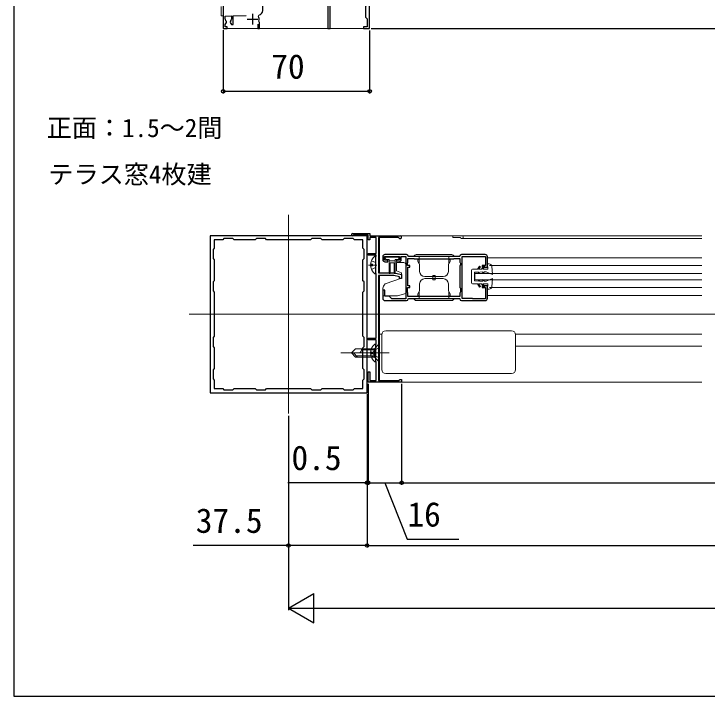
# Model space of a CAD drawing. Units: millimetres, scale not verified. Extents: x -700 to 700, y -1044 to 1037.
# Drawn here: x -700 to -368.7, y -1043.7 to -717.7 of the extents above; entities that cross this region are included whole.
import ezdxf
from ezdxf.enums import TextEntityAlignment as Align

# ---------------------------------------------------------------- set-up
doc = ezdxf.new("R2010")
doc.units = ezdxf.units.MM
doc.header["$LTSCALE"] = 6
for name, color, linetype in [('0-1_USER1', 3, 'Continuous'), ('0-2_YKK_11', 7, 'Continuous'), ('0-7_YKK_D', 6, 'Continuous'), ('0-8_YKK_ZWAK', 7, 'Continuous')]:
    doc.layers.add(name, color=color, linetype=linetype)
doc.layers.add('0-4_YKK_12', color=2, linetype='Continuous', lineweight=18)
doc.layers.add('0-5_YKK_13', color=4, linetype='Continuous', lineweight=18)
doc.styles.add('ＭＳ ゴシック', font='')
doc.styles.get('ＭＳ ゴシック').set_extended_font_data('MS Gothic')

msp = doc.modelspace()

# ---------------------------------------------------------------- linework, layer by layer
at = {"layer": '0-2_YKK_11'}
for p, q in [((-586, -717.7), (-586, -722.7)), ((-583.143, -718.758), (-582.853, -718.184)), ((-588.5, -720.2), (-583.5, -720.2)), ((-523.729, -833.701), (-523.729, -835.101)), ((-512.329, -832.701), (-522.729, -832.701)), ((-486.929, -833.501), (-487.129, -833.701)), ((-474.729, -832.701), (-486.129, -832.701)), ((-489.613, -852.751), (-489.779, -852.701)), ((-522.729, -854.701), (-512.329, -854.701)), ((-486.129, -854.701), (-474.729, -854.701))]:
    msp.add_line(p, q, dxfattribs=at)
for points in [[(-546.1, -698.527), (-546.1, -693.762), (-531.1, -693.238), (-531.1, -713.3), (-532, -714.2), (-532, -719.2), (-531.1, -720.1), (-531.1, -723.9), (-533, -723.9), (-533, -724.7), (-530, -724.7), (-530, -674.7), (-531.3, -674.7), (-531.3, -675.5), (-531.1, -675.7), (-530.9, -675.9), (-530.9, -690.199)], [(-581.1, -716.113), (-581.1, -711.862), (-550, -710.776), (-550, -724.7), (-548.9, -724.7), (-548.9, -703.047)], [(-600, -711.9), (-600, -724.7), (-598, -724.7), (-598, -723.9), (-599, -723.9), (-599, -722.798), (-598.388, -721.737), (-598.456, -721.356)], [(-599, -720.2), (-599, -718.766), (-596, -718.661), (-596, -720.2)], [(-596.544, -721.356), (-596.613, -721.737), (-596.057, -722.7), (-595.2, -722.7), (-595.2, -718.633), (-589.016, -718.417)], [(-583.5, -722.6), (-583.5, -724.7), (-582.7, -724.7), (-582.7, -721.8), (-582.838, -721.548), (-582.961, -721.201)], [(-538.225, -822.7), (-529.925, -822.7), (-529.925, -823.7), (-515.425, -823.7)], [(-525.725, -842.7), (-525.725, -892.8), (-515.925, -892.8), (-515.725, -892.6), (-515.525, -892.4), (-514.725, -892.4), (-514.725, -893.7), (-530.725, -893.7), (-530.725, -888.7), (-529.925, -888.7), (-529.925, -892.9), (-526.825, -892.9), (-526.825, -883.9), (-527.025, -883.7), (-527.025, -875.7), (-526.825, -875.5), (-526.825, -873.5), (-530.725, -873.5), (-530.725, -872.7), (-526.825, -872.7), (-526.825, -841.9), (-527.025, -841.7), (-527.025, -833.7), (-526.825, -833.5), (-526.825, -833), (-530.725, -833), (-530.725, -832.2), (-526.825, -832.2), (-526.825, -824.5), (-529.925, -824.5), (-529.925, -825.7), (-530.725, -825.7), (-530.725, -823.5), (-537.696, -823.5), (-537.894, -823.575)], [(-516.031, -824.75), (-516.291, -824.6), (-525.725, -824.6), (-525.725, -841.5), (-518.225, -841.5), (-514.725, -842.3), (-514.725, -844.2), (-515.725, -844.2), (-515.725, -843.302), (-518.36, -842.7), (-525.725, -842.7)], [(-558.225, -825.7), (-579.225, -825.7), (-579.825, -825.1), (-584.125, -825.1), (-584.725, -825.7), (-594.725, -825.7), (-595.325, -825.1), (-599.625, -825.1), (-600.225, -825.7), (-604.225, -825.7), (-604.225, -829.7), (-604.825, -830.3), (-604.825, -834.6), (-604.225, -835.2), (-604.225, -845.2), (-604.825, -845.8), (-604.825, -850.1), (-604.225, -850.7), (-604.225, -871.7), (-604.825, -872.3), (-604.825, -876.6), (-604.225, -877.2), (-604.225, -887.2), (-604.825, -887.8), (-604.825, -892.1), (-604.225, -892.7), (-604.225, -896.7), (-600.225, -896.7), (-599.625, -897.3), (-595.325, -897.3), (-594.725, -896.7), (-584.725, -896.7), (-584.125, -897.3), (-579.825, -897.3), (-579.225, -896.7), (-558.225, -896.7), (-557.625, -897.3), (-553.325, -897.3), (-552.725, -896.7), (-542.725, -896.7)], [(-542.725, -896.7), (-542.125, -897.3), (-537.825, -897.3), (-537.225, -896.7), (-533.225, -896.7), (-533.225, -892.7), (-532.625, -892.1), (-532.625, -887.8), (-533.225, -887.2), (-533.225, -877.2), (-532.625, -876.6), (-532.625, -872.3), (-533.225, -871.7), (-533.225, -850.7), (-532.625, -850.1), (-532.625, -845.8), (-533.225, -845.2), (-533.225, -835.2), (-532.625, -834.6), (-532.625, -830.3), (-533.225, -829.7), (-533.225, -825.7), (-537.225, -825.7), (-537.825, -825.1), (-542.125, -825.1), (-542.725, -825.7), (-552.725, -825.7), (-553.325, -825.1), (-557.625, -825.1), (-558.225, -825.7)], [(-514.929, -835.101), (-514.929, -833.601), (-512.729, -833.601), (-512.729, -853.801), (-519.429, -853.801), (-520.729, -852.501), (-522.729, -852.501), (-522.729, -849.701), (-523.729, -849.701), (-523.729, -853.701)], [(-522.729, -836.101), (-521.229, -836.101), (-521.229, -835.401), (-522.829, -835.401), (-522.829, -833.601), (-515.729, -833.601), (-515.729, -835.401), (-517.229, -835.401), (-517.229, -835.801), (-517.053, -836.075), (-516.903, -836.225), (-516.629, -836.401), (-516.529, -836.401), (-516.269, -836.251), (-516.01, -836.101), (-515.929, -836.101)], [(-489.779, -852.701), (-508.679, -852.701), (-508.845, -852.751), (-509.011, -852.801), (-511.729, -852.801), (-511.729, -851.101), (-511.779, -850.935), (-511.829, -850.769), (-511.829, -848.401), (-510.729, -848.401), (-510.729, -847.701), (-511.729, -847.701), (-511.729, -838.701), (-510.729, -838.701), (-510.729, -838.001), (-511.829, -838.001), (-511.829, -836.633), (-511.779, -836.467), (-511.729, -836.301), (-511.729, -834.601), (-509.011, -834.601), (-508.845, -834.651), (-508.679, -834.701), (-489.779, -834.701), (-489.613, -834.651), (-489.448, -834.601), (-486.929, -834.601), (-486.929, -836.301), (-486.779, -836.561), (-486.629, -836.821), (-486.629, -837.701), (-486.929, -838.001), (-486.929, -848.401), (-486.629, -848.701), (-486.629, -850.581), (-486.779, -850.841), (-486.929, -851.101), (-486.929, -852.801), (-489.448, -852.801), (-489.613, -852.751)], [(-487.129, -833.701), (-511.329, -833.701), (-511.529, -833.501)], [(-473.729, -853.701), (-473.729, -847.701), (-476.229, -847.701), (-476.229, -848.401), (-474.629, -848.401), (-474.629, -853.801), (-480.698, -853.801), (-480.863, -853.751), (-481.029, -853.701), (-485.729, -853.701), (-485.729, -843.659), (-485.849, -843.476), (-485.849, -842.926), (-485.729, -842.743), (-485.729, -833.701), (-481.029, -833.701), (-480.863, -833.651), (-480.698, -833.601), (-474.629, -833.601), (-474.629, -838.001), (-476.229, -838.001), (-476.229, -838.701), (-473.729, -838.701), (-473.729, -833.701)], [(-511.529, -853.901), (-511.329, -853.701), (-487.129, -853.701), (-486.929, -853.901)]]:
    msp.add_lwpolyline(points, dxfattribs=at)
msp.add_lwpolyline([(-531.225, -823.7), (-606.225, -823.7), (-606.225, -898.7), (-531.225, -898.7)], close=True, dxfattribs=at)
for centre, radius, start, end in [((-586, -720.2), 3.2, 341.76571, 26.77567), ((-583.2, -716.113), 2.1, 279.53202, 359.99999), ((-597.5, -720.2), 1.5, 180.00004, 230.40595), ((-597.5, -720.2), 1.5, 309.59409, 360), ((-538.225, -823.2), 0.5, 90, 311.40963), ((-515.425, -824.4), 0.7, 210, 89.99999), ((-522.729, -833.701), 1, 90.00001, 179.99999), ((-512.329, -833.501), 0.8, 0.00001, 89.99999), ((-486.129, -833.501), 0.8, 90.00001, 179.99999), ((-474.729, -833.701), 1, 0.00001, 89.99999), ((-522.729, -835.101), 1, 180.00001, 269.99999), ((-515.929, -835.101), 1, 270.00001, 359.99999), ((-522.729, -853.701), 1, 180.00001, 269.99999), ((-512.329, -853.901), 0.8, 270.00001, 359.99999), ((-486.129, -853.901), 0.8, 180.00001, 269.99999), ((-474.729, -853.701), 1, 270.00001, 359.99999)]:
    msp.add_arc(centre, radius, start, end, dxfattribs=at)
at = {"layer": '0-4_YKK_12'}
for p, q in [((-530, -644.765), (-530, -724.7)), ((-600, -711.877), (-600, -724.7)), ((-601, -714.199), (-601, -718.7)), ((-601, -718.7), (-600, -718.7)), ((-600, -724.7), (-530, -724.7)), ((-568.725, -813.7), (-568.725, -908.7)), ((-525.225, -823.7), (-371.225, -823.7)), ((-525.225, -824.6), (-525.225, -841.5)), ((-490.225, -824.6), (-490.225, -823.7)), ((-490.225, -824.6), (-486.791, -824.6)), ((-485.925, -825.1), (-371.225, -825.1)), ((-473.724, -834.201), (-371.225, -834.201)), ((-472.799, -838.001), (-371.225, -838.001)), ((-371.225, -841.701), (-479.733, -841.701)), ((-479.733, -844.701), (-479.733, -841.701)), ((-371.225, -844.701), (-479.733, -844.701)), ((-472.799, -848.401), (-371.225, -848.401)), ((-473.724, -852.201), (-371.225, -852.201)), ((616.225, -861.2), (-616.225, -861.2)), ((-525.225, -870.696), (-524.184, -870.696)), ((-460.266, -870.696), (-371.225, -870.696)), ((-460.225, -876.5), (-371.225, -876.5)), ((-525.225, -893.7), (-371.225, -893.7))]:
    msp.add_line(p, q, dxfattribs=at)
msp.add_lwpolyline([(-525.225, -842.7), (-525.225, -861.4), (-525.225, -892.8)], dxfattribs=at)
for centre, radius, start in [((-486.791, -824.9), 0.3, 30), ((-485.925, -824.4), 0.7, 210)]:
    msp.add_arc(centre, radius, start, 90, dxfattribs=at)
at = {"layer": '0-5_YKK_13'}
for p, q in [((-527.025, -841.676), (-527.025, -833.724)), ((-522.424, -834.301), (-522.424, -834.601)), ((-516.424, -833.901), (-522.024, -833.901)), ((-516.024, -834.601), (-516.024, -834.301)), ((-508.724, -833.701), (-489.724, -833.701)), ((-507.724, -832.701), (-490.724, -832.701)), ((-506.105, -840.788), (-506.353, -833.701)), ((-492.343, -840.788), (-492.096, -833.701)), ((-530.525, -837.7), (-526.625, -837.7)), ((-529.508, -837.275), (-528.625, -837.275)), ((-529.102, -835.625), (-527.237, -836.555)), ((-527.237, -836.555), (-527.025, -836.953)), ((-520.724, -835.001), (-522.024, -835.001)), ((-520.724, -841.529), (-520.724, -835.001)), ((-520.724, -835.701), (-517.724, -835.701)), ((-518.224, -836.701), (-520.224, -836.701)), ((-520.224, -836.701), (-520.224, -841.551)), ((-518.224, -841.567), (-518.224, -836.701)), ((-516.424, -835.001), (-517.724, -835.001)), ((-517.724, -835.001), (-517.724, -841.551)), ((-513.724, -836.501), (-517.224, -836.501)), ((-517.224, -836.501), (-517.224, -840.491)), ((-512.724, -851.329), (-512.724, -837.501)), ((-506.342, -835.001), (-506.924, -835.001)), ((-506.924, -835.999), (-506.924, -835.001)), ((-506.924, -835.999), (-506.274, -837.125)), ((-491.524, -835.999), (-492.174, -837.125)), ((-492.106, -835.001), (-491.524, -835.001)), ((-491.524, -835.999), (-491.524, -835.001)), ((-473.529, -839.701), (-473.729, -837.201)), ((-473.729, -837.201), (-472.829, -837.201)), ((-481.329, -843.201), (-481.329, -840.201)), ((-478.531, -839.701), (-480.829, -839.701)), ((-479.929, -841.101), (-479.929, -843.201)), ((-478.029, -841.501), (-477.329, -841.055)), ((-476.529, -839.701), (-477.916, -839.701)), ((-475.829, -841.028), (-477.329, -841.055)), ((-476.129, -841.801), (-475.129, -841.016)), ((-476.129, -841.801), (-475.829, -841.028)), ((-473.529, -839.701), (-475.927, -839.701)), ((-474.329, -841.001), (-475.129, -841.016)), ((-471.329, -842.301), (-474.329, -841.001)), ((-471.329, -842.301), (-471.633, -838.31)), ((-522.524, -846.74), (-514.724, -843.901)), ((-499.224, -843.201), (-503.607, -843.201)), ((-499.224, -844.201), (-503.607, -844.201)), ((-499.724, -842.701), (-498.724, -842.701)), ((-499.724, -844.201), (-499.724, -842.701)), ((-499.724, -843.201), (-499.724, -844.701)), ((-499.724, -844.701), (-498.724, -844.701)), ((-499.224, -843.201), (-494.842, -843.201)), ((-499.224, -844.201), (-494.842, -844.201)), ((-498.724, -844.201), (-498.724, -842.701)), ((-498.724, -843.201), (-498.724, -844.701)), ((-481.329, -843.201), (-481.329, -846.201)), ((-479.929, -845.301), (-479.929, -843.201)), ((-476.129, -844.601), (-475.129, -845.387)), ((-476.129, -844.601), (-475.829, -845.375)), ((-471.329, -844.101), (-474.329, -845.401)), ((-471.329, -844.101), (-471.633, -848.092)), ((-522.524, -846.74), (-523.022, -847.334)), ((-506.105, -846.614), (-506.353, -853.701)), ((-492.343, -846.614), (-492.096, -853.701)), ((-478.531, -846.701), (-480.829, -846.701)), ((-478.531, -846.701), (-477.431, -848.201)), ((-478.029, -844.901), (-477.329, -845.348)), ((-476.529, -846.701), (-477.916, -846.701)), ((-475.829, -845.375), (-477.329, -845.348)), ((-473.529, -846.701), (-475.927, -846.701)), ((-474.329, -845.401), (-475.129, -845.387)), ((-473.529, -846.701), (-473.729, -849.201)), ((-523.724, -849.262), (-523.724, -852.401)), ((-506.924, -851.403), (-506.274, -850.277)), ((-491.524, -851.403), (-492.174, -850.277)), ((-473.729, -849.201), (-472.829, -849.201)), ((-508.724, -853.701), (-489.724, -853.701)), ((-506.924, -851.403), (-506.924, -852.401)), ((-506.342, -852.401), (-506.924, -852.401)), ((-492.106, -852.401), (-491.524, -852.401)), ((-491.524, -851.403), (-491.524, -852.401)), ((-507.724, -854.701), (-490.724, -854.701)), ((-524.225, -871.099), (-524.225, -871.1)), ((-524.225, -871.1), (-524.225, -887.6)), ((-522.225, -869.1), (-462.225, -869.1)), ((-460.225, -887.6), (-460.225, -871.1)), ((-536.725, -877.7), (-538.725, -879.7)), ((-533.925, -878.367), (-533.925, -877.7)), ((-529.102, -877.625), (-527.237, -878.555)), ((-525.725, -875.7), (-527.725, -877.7)), ((-527.025, -883.676), (-527.025, -875.724)), ((-525.725, -883.7), (-525.725, -875.7)), ((-520.725, -879.7), (-543.725, -879.7)), ((-536.725, -881.7), (-538.725, -879.7)), ((-538.725, -879.7), (-535.258, -879.7)), ((-535.725, -881.7), (-537.725, -879.7)), ((-527.725, -881.1), (-536.325, -881.1)), ((-527.725, -878.3), (-533.925, -878.3)), ((-530.525, -879.7), (-526.625, -879.7)), ((-529.508, -879.275), (-528.625, -879.275)), ((-527.237, -878.555), (-527.025, -878.953)), ((-536.725, -881.7), (-527.725, -881.7)), ((-524.225, -887.6), (-524.225, -887.602)), ((-522.225, -889.6), (-462.225, -889.6))]:
    msp.add_line(p, q, dxfattribs=at)
for points in [[(-529.508, -838.125), (-528.625, -838.125), (-528.625, -837.275)], [(-476.529, -839.701), (-475.451, -838.051), (-475.029, -838.327), (-475.927, -839.701)], [(-529.102, -839.775), (-527.237, -838.845), (-527.025, -838.447)], [(-517.224, -840.491), (-514.724, -841.401), (-514.724, -843.901)], [(-478.029, -841.501), (-477.829, -841.064), (-479.929, -841.101)], [(-478.531, -839.701), (-477.431, -838.201), (-477.031, -838.495), (-477.916, -839.701)], [(-478.029, -844.901), (-477.829, -845.339), (-479.929, -845.301)], [(-477.431, -848.201), (-477.031, -847.908), (-477.916, -846.701)], [(-476.529, -846.701), (-475.451, -848.351), (-475.029, -848.076), (-475.927, -846.701)], [(-523.724, -852.401), (-516.724, -852.401), (-512.724, -851.329)], [(-527.725, -881.7), (-527.725, -877.7), (-536.725, -877.7)], [(-525.725, -877.5), (-527.878, -878.55), (-528.489, -879.7)], [(-525.725, -883.7), (-527.725, -881.7), (-527.725, -877.7)], [(-529.508, -880.125), (-528.625, -880.125), (-528.625, -879.275)], [(-529.102, -881.775), (-527.237, -880.845), (-527.025, -880.447)], [(-525.725, -881.9), (-527.878, -880.85), (-528.489, -879.7)]]:
    msp.add_lwpolyline(points, dxfattribs=at)
for centre, radius, start, end in [((-524.225, -837.7), 5.3, 127.71409, 175.40059), ((-527.299, -833.724), 0.274, 0, 127.71409), ((-522.024, -834.301), 0.4, 90, 180), ((-522.024, -834.601), 0.4, 180, 270), ((-516.424, -834.301), 0.4, 359.99782, 90), ((-516.424, -834.601), 0.4, 270, 359.99782), ((-507.724, -833.701), 1, 90, 180), ((-490.724, -833.701), 1, 0, 90), ((-524.225, -837.7), 5.3, 184.59941, 232.28591), ((-513.724, -837.501), 1, 0, 90), ((-472.829, -838.401), 1.2, 4.34847, 90.00036), ((-503.607, -840.701), 2.5, 182, 270), ((-494.842, -840.701), 2.5, 270, 358), ((-480.829, -840.201), 0.5, 90.00036, 180.00036), ((-527.299, -841.676), 0.274, 232.28591, 0), ((-520.475, -841.551), 0.251, 180.0035, 0), ((-517.975, -841.551), 0.25, 180.0035, 0), ((-503.607, -846.701), 2.5, 90, 178), ((-494.842, -846.701), 2.5, 2, 90), ((-520.724, -849.262), 3, 140, 180), ((-480.829, -846.201), 0.5, 180.00036, 270.00036), ((-472.829, -848.001), 1.2, 270.00036, 355.65224), ((-507.724, -853.701), 1, 180, 270), ((-490.724, -853.701), 1, 270, 0), ((-522.225, -871.1), 2, 90.03489, 179.96511), ((-462.225, -871.1), 2, 0.03489, 89.96511), ((-524.225, -879.7), 5.3, 127.71409, 175.40059), ((-527.299, -875.724), 0.274, 0, 127.71409), ((-535.258, -878.367), 1.333, 270, 0), ((-524.225, -879.7), 5.3, 184.59941, 232.28591), ((-527.299, -883.676), 0.274, 232.28591, 0), ((-522.225, -887.6), 2, 180.03489, 269.96511), ((-462.225, -887.6), 2, 270.03489, 359.96511)]:
    msp.add_arc(centre, radius, start, end, dxfattribs=at)
at = {"layer": '0-7_YKK_D'}
for p, q in [((-600, -725.415), (-600, -755.7)), ((-529.3, -724.7), (-364, -724.7)), ((-529.3, -724.7), (-334, -724.7)), ((-529.3, -724.7), (-304, -724.7)), ((-529.3, -724.7), (-274, -724.7)), ((-530, -725.7), (-530, -755.7)), ((-600, -754.7), (-530, -754.7)), ((-530.725, -894.4), (-530.725, -942.7)), ((-530.725, -894.4), (-530.725, -942.7)), ((-514.725, -894.4), (-514.725, -942.7)), ((-531.225, -899.4), (-531.225, -972.7)), ((-531.225, -899.7), (-531.225, -972.7)), ((-531.225, -899.7), (-531.225, -942.7)), ((-568.725, -909.7), (-568.725, -972.7)), ((-568.725, -909.7), (-568.725, -1002.7)), ((-514.725, -914.7), (-514.725, -942.7)), ((-531.225, -941.7), (-569.025, -941.7)), ((-530.725, -941.7), (-531.225, -941.7)), ((-530.725, -941.7), (-527.325, -941.7)), ((-530.725, -941.7), (-514.725, -941.7)), ((-514.725, -941.7), (514.725, -941.7)), ((-531.225, -971.7), (531.225, -971.7)), ((-568.725, -1001.7), (-556.601, -994.7)), ((-556.601, -1008.7), (-556.601, -994.7)), ((-568.725, -1001.7), (-556.601, -1008.7)), ((-568.725, -1001.7), (-544.476, -1001.7)), ((-554.725, -1001.7), (554.725, -1001.7))]:
    msp.add_line(p, q, dxfattribs=at)
for points in [[(-522.725, -941.7), (-511.993, -968.7), (-487.448, -968.7)], [(-531.225, -971.7), (-568.725, -971.7), (-614.398, -971.7)]]:
    msp.add_lwpolyline(points, dxfattribs=at)
for centre in [(-600, -754.7), (-530, -754.7), (-531.225, -941.7), (-530.725, -941.7), (-530.725, -941.7), (-514.725, -941.7), (-514.725, -941.7), (-568.725, -971.7), (-531.225, -971.7), (-531.225, -971.7)]:
    msp.add_circle(centre, 0.85, dxfattribs=at)
at = {"layer": '0-8_YKK_ZWAK'}
msp.add_line((-700, 996.3), (-700, -1043.7), dxfattribs=at)
msp.add_lwpolyline([(-700, -1043.7), (700, -1043.7), (700, 996.3)], dxfattribs=at)

# ---------------------------------------------------------------- texts
at = {"layer": '0-1_USER1', "style": 'ＭＳ ゴシック'}
for s, p in [('正面：1.5～2間', (-684.295, -779.2)), ('テラス窓4枚建', (-683.477, -801.382))]:
    msp.add_text(s, height=8.798, dxfattribs=at).set_placement(p, align=Align.BOTTOM_LEFT)
at = {"layer": '0-7_YKK_D', "style": 'ＭＳ ゴシック'}
for s, p in [('70', (-577, -752.2)), ('0.5', (-567.343, -939.2)), ('16', (-511.948, -966.2)), ('37.5', (-613.08, -969.2))]:
    msp.add_text(s, height=11.73, dxfattribs=at).set_placement(p, align=Align.BOTTOM_LEFT)

doc.saveas('drawing.dxf')
